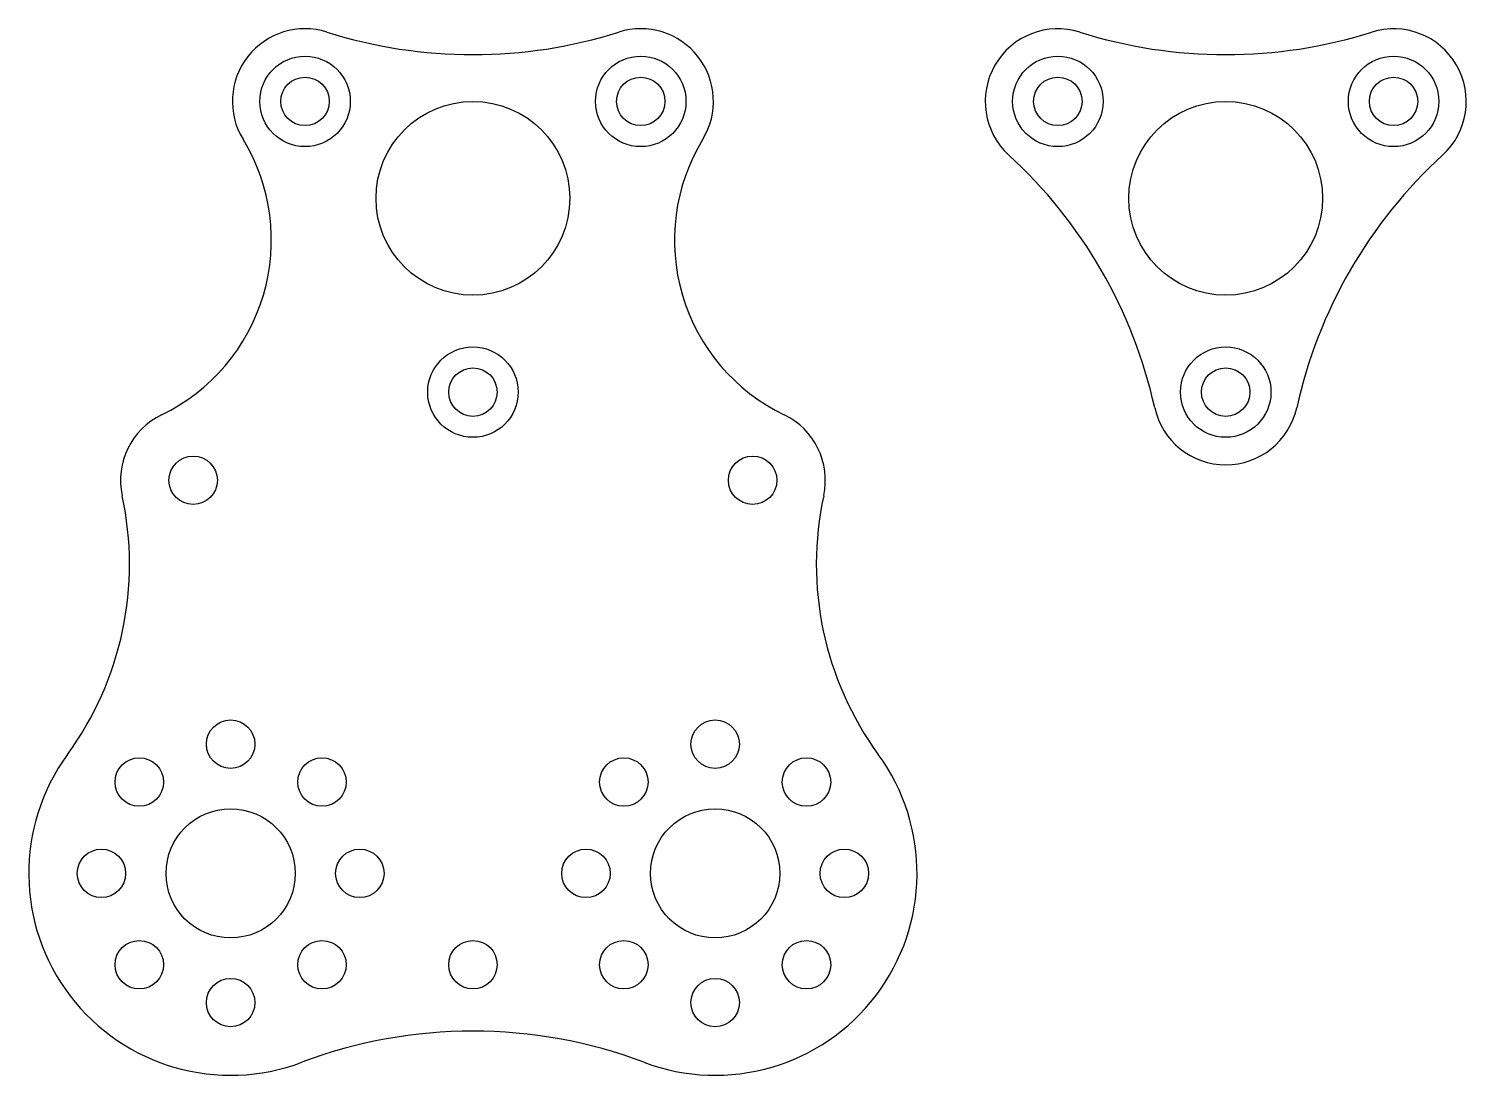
# Model space of a CAD drawing. Header units: millimetres. Extents: x 2138.8 to 2227.8, y 1576.1 to 1640.9.
import ezdxf

# ---------------------------------------------------------------- set-up
doc = ezdxf.new("R2010")
doc.units = ezdxf.units.MM
for name, color, linetype in [('2mm碳板', 10, 'Continuous'), ('3mm碳板', 160, 'Continuous'), ('沉头倒角', 90, 'Continuous')]:
    doc.layers.add(name, color=color, linetype=linetype)

msp = doc.modelspace()

# ---------------------------------------------------------------- linework, layer by layer
at = {"layer": '2mm碳板'}
for centre, radius in [((2202.521, 1636.409), 1.5), ((2223.306, 1636.409), 1.5), ((2212.913, 1630.409), 6), ((2212.913, 1618.409), 1.5)]:
    msp.add_circle(centre, radius, dxfattribs=at)
for centre, radius, start, end in [((2202.521, 1636.409), 4.5, 72.46873, 227.53127), ((2212.913, 1669.306), 30, 252.46873, 287.53127), ((2223.306, 1636.409), 4.5, 312.46873, 107.53127), ((2179.227, 1610.96), 30, 12.46873, 47.53127), ((2246.6, 1610.96), 30, 132.46873, 167.53127), ((2212.913, 1618.409), 4.5, 192.46873, 347.53127)]:
    msp.add_arc(centre, radius, start, end, dxfattribs=at)
at = {"layer": '3mm碳板'}
for centre, radius in [((2155.91, 1636.409), 1.5), ((2176.695, 1636.409), 1.5), ((2166.303, 1630.409), 6), ((2166.303, 1618.409), 1.5), ((2148.982, 1612.952), 1.5), ((2183.623, 1612.952), 1.5), ((2151.303, 1596.609), 1.5), ((2181.303, 1596.609), 1.5), ((2145.646, 1594.265), 1.5), ((2156.959, 1594.265), 1.5), ((2175.646, 1594.265), 1.5), ((2186.959, 1594.265), 1.5), ((2151.303, 1588.609), 4), ((2181.303, 1588.609), 4), ((2143.303, 1588.609), 1.5), ((2159.303, 1588.609), 1.5), ((2173.303, 1588.609), 1.5), ((2189.303, 1588.609), 1.5), ((2145.646, 1582.952), 1.5), ((2156.959, 1582.952), 1.5), ((2166.303, 1582.952), 1.5), ((2175.646, 1582.952), 1.5), ((2186.959, 1582.952), 1.5), ((2151.303, 1580.609), 1.5), ((2181.303, 1580.609), 1.5)]:
    msp.add_circle(centre, radius, dxfattribs=at)
for centre, radius, start, end in [((2155.91, 1636.409), 4.5, 72.46873, 211.3765), ((2166.303, 1669.306), 30, 252.46873, 287.53127), ((2176.695, 1636.409), 4.5, 328.6235, 107.53127), ((2141.823, 1627.818), 12, 295.71362, 31.3765), ((2190.782, 1627.818), 12, 148.6235, 244.28638), ((2148.982, 1612.952), 4.5, 115.71362, 192.25005), ((2183.623, 1612.952), 4.5, 347.74995, 64.28638), ((2125.04, 1607.753), 20, 323.90896, 12.25005), ((2207.565, 1607.753), 20, 167.74995, 216.09104), ((2151.303, 1588.609), 12.5, 143.90896, 290.66732), ((2181.303, 1588.609), 12.5, 249.33268, 36.09104), ((2166.303, 1548.844), 30, 69.33268, 110.66732)]:
    msp.add_arc(centre, radius, start, end, dxfattribs=at)
at = {"layer": '沉头倒角'}
for centre in [(2155.91, 1636.409), (2176.695, 1636.409), (2202.521, 1636.409), (2223.306, 1636.409), (2166.303, 1618.409), (2212.913, 1618.409)]:
    msp.add_circle(centre, 2.8, dxfattribs=at)

doc.saveas('drawing.dxf')
